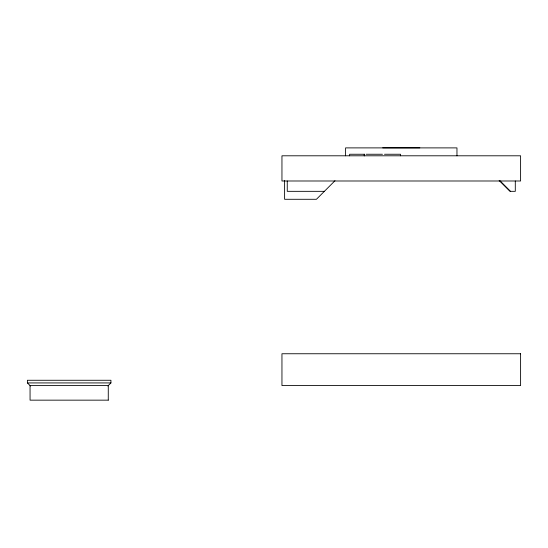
<?xml version="1.0" encoding="UTF-8"?>
<svg xmlns="http://www.w3.org/2000/svg" width="548" height="548" viewBox="0 0 548 548"><rect width="100%" height="100%" fill="white"/><g stroke="black" fill="none" stroke-linecap="round" stroke-linejoin="round"><path stroke-width="0.82" d="M110.929 382.922L107.888 385.956A1.315 0.932 0 0 0 107.209 385.587L31.12 385.6A1.315 0.932 0 0 0 30.448 385.963L27.4 382.922L27.4 380.271L110.929 380.271L110.929 382.922L27.4 382.922M334.986 180.724L316.429 199.287L284.604 199.287L284.604 180.573M382.716 147.844L419.837 147.844M366.146 154.248L382.463 154.248M384.484 154.248L400.526 154.248L400.526 155.796M281.953 155.796L520.6 155.796L520.6 180.991L281.953 180.991L281.953 156.331M324.382 191.334L287.255 191.334L287.255 180.991M108.264 400.156L30.065 400.156L30.051 385.573M499.735 180.539L510.524 191.334M499.146 180.484L509.996 191.334L515.298 191.334L515.298 180.991M456.964 155.796L456.964 147.892L345.596 147.892L345.596 155.796M364.564 155.796L364.564 154.248L349.617 154.248L349.617 155.796M364.242 154.248L364.242 155.796M108.271 385.573L108.271 400.156M520.6 353.755L281.953 353.755L281.953 385.573L520.6 385.573L520.6 353.755"/></g></svg>
